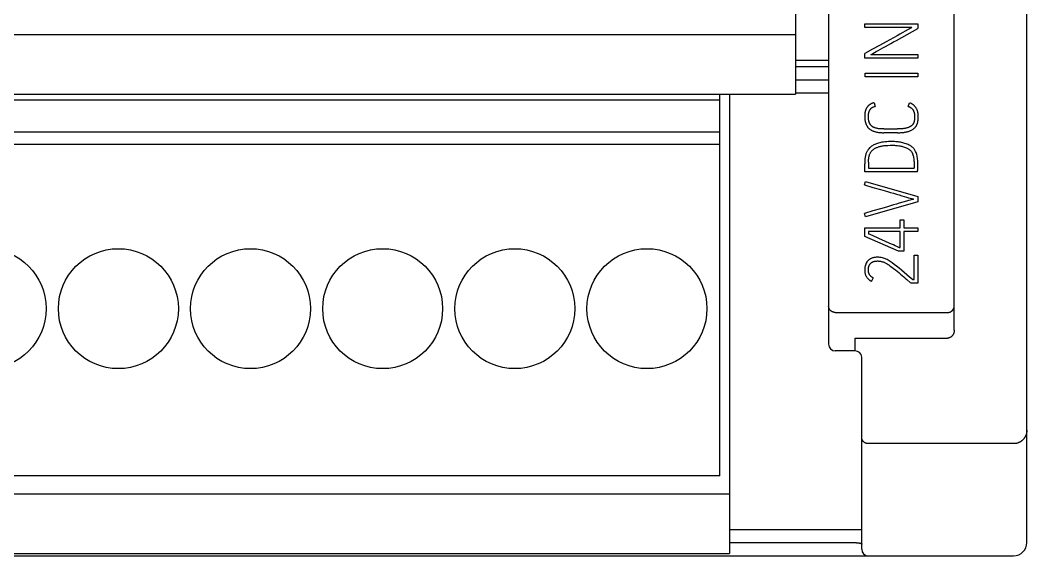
# Model space of a CAD drawing. Extents: x 867151 to 1787449, y -2071112 to -1028603.
# Drawn here: x 871227.97 to 871258.45, y -1032707.43 to -1032691.22 of the extents above; entities that cross this region are included whole.
import ezdxf

# ---------------------------------------------------------------- set-up
doc = ezdxf.new("R2010")
doc.units = 0
doc.header["$LTSCALE"] = 4
doc.header["$MEASUREMENT"] = 0
doc.layers.get('0').update_dxf_attribs({"linetype": 'CONTINUOUS'})
doc.layers.add('20000_FRONT_O', color=7, linetype='CONTINUOUS')

# ---------------------------------------------------------------- blocks, each defined once
blk = doc.blocks.new('A$C36C17930')
at = {"layer": '20000_FRONT_O', "color": 7, "linetype": 'Continuous'}
for p, q in [((45.001, 0.4), (45.001, 99.6)), ((42.801, 6.828), (42.801, 40.186)), ((38.001, 26.619), (38.001, 13.97)), ((39.001, 24.9), (39.001, 6.403)), ((40.101, 15.986), (40.101, 16.099)), ((40.101, 16.099), (41.701, 16.099)), ((41.517, 15.986), (40.101, 15.986)), ((41.051, 15.598), (41.701, 15.96)), ((41.406, 15.925), (41.151, 15.783)), ((41.453, 15.951), (41.406, 15.925)), ((41.49, 15.972), (41.453, 15.951)), ((41.517, 15.986), (41.49, 15.972)), ((41.701, 16.099), (41.701, 15.96)), ((9.001, 15.78), (38.001, 15.78)), ((40.745, 15.558), (40.543, 15.447)), ((41.074, 15.74), (40.745, 15.558)), ((40.883, 15.504), (40.967, 15.551)), ((40.967, 15.551), (41.051, 15.598)), ((41.151, 15.783), (41.074, 15.74)), ((40.328, 15.328), (40.101, 15.203)), ((40.543, 15.447), (40.328, 15.328)), ((40.389, 15.228), (40.443, 15.259)), ((40.443, 15.259), (40.503, 15.293)), ((40.503, 15.293), (40.57, 15.331)), ((40.57, 15.331), (40.643, 15.371)), ((40.643, 15.371), (40.719, 15.413)), ((40.719, 15.413), (40.883, 15.504)), ((38.001, 15), (39.001, 15)), ((40.101, 15.059), (40.101, 15.203)), ((41.701, 15.059), (40.101, 15.059)), ((40.281, 15.17), (40.307, 15.183)), ((40.281, 15.17), (41.701, 15.17)), ((40.307, 15.183), (40.343, 15.203)), ((40.343, 15.203), (40.389, 15.228)), ((41.701, 15.17), (41.701, 15.059)), ((39.001, 14.8), (38.001, 14.8)), ((38.001, 14.4), (39.001, 14.4)), ((40.106, 14.495), (40.106, 14.606)), ((40.106, 14.606), (41.701, 14.606)), ((41.701, 14.495), (40.106, 14.495)), ((41.701, 14.606), (41.701, 14.495)), ((35.711, 13.784), (7.291, 13.784)), ((9.001, 13.97), (38.001, 13.97)), ((35.711, 2.42), (35.711, 13.97)), ((36.001, 13.97), (36.001, 0.07)), ((39.001, 14), (38.001, 14)), ((40.1, 13.411), (40.098, 13.396)), ((40.103, 13.426), (40.1, 13.411)), ((40.106, 13.441), (40.103, 13.426)), ((40.11, 13.456), (40.106, 13.441)), ((40.114, 13.47), (40.11, 13.456)), ((40.119, 13.485), (40.114, 13.47)), ((40.124, 13.499), (40.119, 13.485)), ((40.129, 13.511), (40.124, 13.499)), ((40.134, 13.522), (40.129, 13.511)), ((40.14, 13.534), (40.134, 13.522)), ((40.147, 13.545), (40.14, 13.534)), ((40.153, 13.556), (40.147, 13.545)), ((40.16, 13.567), (40.153, 13.556)), ((40.168, 13.577), (40.16, 13.567)), ((40.175, 13.587), (40.168, 13.577)), ((40.183, 13.597), (40.175, 13.587)), ((40.192, 13.607), (40.183, 13.597)), ((40.201, 13.616), (40.192, 13.607)), ((40.21, 13.625), (40.201, 13.616)), ((40.219, 13.634), (40.21, 13.625)), ((40.215, 13.407), (40.217, 13.418)), ((40.217, 13.418), (40.22, 13.429)), ((40.229, 13.641), (40.219, 13.634)), ((40.22, 13.429), (40.223, 13.44)), ((40.223, 13.44), (40.227, 13.451)), ((40.227, 13.451), (40.23, 13.46)), ((40.238, 13.649), (40.229, 13.641)), ((40.23, 13.46), (40.234, 13.469)), ((40.234, 13.469), (40.238, 13.478)), ((40.247, 13.656), (40.238, 13.649)), ((40.238, 13.478), (40.243, 13.487)), ((40.243, 13.487), (40.248, 13.496)), ((40.257, 13.662), (40.247, 13.656)), ((40.248, 13.496), (40.253, 13.504)), ((40.253, 13.504), (40.258, 13.511)), ((40.267, 13.668), (40.257, 13.662)), ((40.258, 13.511), (40.263, 13.517)), ((40.263, 13.517), (40.268, 13.523)), ((40.277, 13.674), (40.267, 13.668)), ((40.268, 13.523), (40.273, 13.529)), ((40.273, 13.529), (40.279, 13.535)), ((40.288, 13.68), (40.277, 13.674)), ((40.279, 13.535), (40.285, 13.54)), ((40.285, 13.54), (40.291, 13.546)), ((40.298, 13.685), (40.288, 13.68)), ((40.291, 13.546), (40.299, 13.552)), ((40.309, 13.689), (40.298, 13.685)), ((40.299, 13.552), (40.307, 13.558)), ((40.307, 13.558), (40.316, 13.563)), ((40.32, 13.693), (40.309, 13.689)), ((40.316, 13.563), (40.324, 13.568)), ((40.332, 13.697), (40.32, 13.693)), ((40.324, 13.568), (40.333, 13.573)), ((40.343, 13.7), (40.332, 13.697)), ((40.333, 13.573), (40.342, 13.577)), ((40.342, 13.577), (40.352, 13.582)), ((40.355, 13.703), (40.343, 13.7)), ((40.352, 13.582), (40.363, 13.586)), ((40.367, 13.705), (40.355, 13.703)), ((40.363, 13.586), (40.373, 13.59)), ((40.379, 13.707), (40.367, 13.705)), ((40.373, 13.59), (40.384, 13.593)), ((40.379, 13.707), (40.405, 13.599)), ((40.384, 13.593), (40.394, 13.596)), ((40.394, 13.596), (40.405, 13.599)), ((41.41, 13.601), (41.448, 13.705)), ((41.41, 13.601), (41.424, 13.596)), ((41.424, 13.596), (41.437, 13.59)), ((41.437, 13.59), (41.45, 13.584)), ((41.46, 13.701), (41.448, 13.705)), ((41.45, 13.584), (41.459, 13.58)), ((41.459, 13.58), (41.468, 13.575)), ((41.472, 13.697), (41.46, 13.701)), ((41.468, 13.575), (41.476, 13.571)), ((41.483, 13.693), (41.472, 13.697)), ((41.476, 13.571), (41.484, 13.565)), ((41.495, 13.688), (41.483, 13.693)), ((41.484, 13.565), (41.492, 13.56)), ((41.492, 13.56), (41.499, 13.555)), ((41.506, 13.683), (41.495, 13.688)), ((41.499, 13.555), (41.506, 13.549)), ((41.517, 13.677), (41.506, 13.683)), ((41.506, 13.549), (41.513, 13.543)), ((41.513, 13.543), (41.521, 13.535)), ((41.527, 13.671), (41.517, 13.677)), ((41.521, 13.535), (41.528, 13.527)), ((41.538, 13.664), (41.527, 13.671)), ((41.528, 13.527), (41.536, 13.519)), ((41.536, 13.519), (41.542, 13.51)), ((41.548, 13.658), (41.538, 13.664)), ((41.542, 13.51), (41.549, 13.502)), ((41.558, 13.65), (41.548, 13.658)), ((41.549, 13.502), (41.555, 13.493)), ((41.555, 13.493), (41.56, 13.485)), ((41.567, 13.643), (41.558, 13.65)), ((41.56, 13.485), (41.565, 13.476)), ((41.565, 13.476), (41.57, 13.466)), ((41.577, 13.635), (41.567, 13.643)), ((41.57, 13.466), (41.574, 13.457)), ((41.574, 13.457), (41.578, 13.448)), ((41.586, 13.627), (41.577, 13.635)), ((41.578, 13.448), (41.582, 13.439)), ((41.582, 13.439), (41.585, 13.429)), ((41.585, 13.429), (41.588, 13.42)), ((41.595, 13.618), (41.586, 13.627)), ((41.588, 13.42), (41.59, 13.41)), ((41.59, 13.41), (41.593, 13.396)), ((41.604, 13.608), (41.595, 13.618)), ((41.614, 13.598), (41.604, 13.608)), ((41.622, 13.588), (41.614, 13.598)), ((41.631, 13.577), (41.622, 13.588)), ((41.639, 13.566), (41.631, 13.577)), ((41.646, 13.555), (41.639, 13.566)), ((41.653, 13.543), (41.646, 13.555)), ((41.66, 13.531), (41.653, 13.543)), ((41.667, 13.519), (41.66, 13.531)), ((41.672, 13.507), (41.667, 13.519)), ((41.678, 13.495), (41.672, 13.507)), ((41.683, 13.482), (41.678, 13.495)), ((41.688, 13.467), (41.683, 13.482)), ((41.693, 13.452), (41.688, 13.467)), ((41.697, 13.437), (41.693, 13.452)), ((41.7, 13.422), (41.697, 13.437)), ((41.703, 13.406), (41.7, 13.422)), ((40.093, 13.334), (40.092, 13.319)), ((40.092, 13.319), (40.092, 13.303)), ((40.092, 13.303), (40.092, 13.284)), ((40.092, 13.284), (40.093, 13.264)), ((40.094, 13.35), (40.093, 13.334)), ((40.093, 13.264), (40.094, 13.245)), ((40.095, 13.365), (40.094, 13.35)), ((40.094, 13.245), (40.096, 13.225)), ((40.096, 13.38), (40.095, 13.365)), ((40.098, 13.396), (40.096, 13.38)), ((40.096, 13.225), (40.098, 13.206)), ((40.098, 13.206), (40.1, 13.186)), ((40.1, 13.186), (40.104, 13.167)), ((40.104, 13.167), (40.107, 13.148)), ((40.107, 13.148), (40.111, 13.134)), ((40.111, 13.134), (40.114, 13.119)), ((40.114, 13.119), (40.118, 13.105)), ((40.118, 13.105), (40.123, 13.091)), ((40.205, 13.303), (40.206, 13.32)), ((40.206, 13.285), (40.205, 13.303)), ((40.206, 13.336), (40.207, 13.352)), ((40.206, 13.32), (40.206, 13.336)), ((40.206, 13.266), (40.206, 13.285)), ((40.207, 13.247), (40.206, 13.266)), ((40.207, 13.352), (40.209, 13.368)), ((40.209, 13.23), (40.207, 13.247)), ((40.209, 13.368), (40.211, 13.384)), ((40.21, 13.212), (40.209, 13.23)), ((40.212, 13.195), (40.21, 13.212)), ((40.211, 13.384), (40.213, 13.395)), ((40.215, 13.178), (40.212, 13.195)), ((40.213, 13.395), (40.215, 13.407)), ((40.218, 13.162), (40.215, 13.178)), ((40.221, 13.146), (40.218, 13.162)), ((40.224, 13.134), (40.221, 13.146)), ((40.227, 13.123), (40.224, 13.134)), ((40.231, 13.112), (40.227, 13.123)), ((40.235, 13.101), (40.231, 13.112)), ((41.577, 13.104), (41.573, 13.096)), ((41.581, 13.112), (41.577, 13.104)), ((41.584, 13.121), (41.581, 13.112)), ((41.587, 13.132), (41.584, 13.121)), ((41.59, 13.143), (41.587, 13.132)), ((41.592, 13.154), (41.59, 13.143)), ((41.594, 13.165), (41.592, 13.154)), ((41.593, 13.396), (41.596, 13.381)), ((41.596, 13.187), (41.594, 13.165)), ((41.596, 13.381), (41.597, 13.367)), ((41.598, 13.209), (41.596, 13.187)), ((41.597, 13.367), (41.599, 13.352)), ((41.6, 13.253), (41.598, 13.209)), ((41.599, 13.352), (41.601, 13.324)), ((41.601, 13.275), (41.6, 13.253)), ((41.601, 13.324), (41.601, 13.297)), ((41.601, 13.297), (41.601, 13.275)), ((41.688, 13.087), (41.693, 13.105)), ((41.693, 13.105), (41.698, 13.123)), ((41.698, 13.123), (41.702, 13.141)), ((41.702, 13.141), (41.705, 13.159)), ((41.706, 13.391), (41.703, 13.406)), ((41.705, 13.159), (41.707, 13.178)), ((41.708, 13.375), (41.706, 13.391)), ((41.707, 13.178), (41.709, 13.196)), ((41.709, 13.36), (41.708, 13.375)), ((41.711, 13.344), (41.709, 13.36)), ((41.709, 13.196), (41.711, 13.231)), ((41.712, 13.328), (41.711, 13.344)), ((41.711, 13.231), (41.712, 13.265)), ((41.712, 13.312), (41.712, 13.328)), ((41.712, 13.297), (41.712, 13.312)), ((41.712, 13.265), (41.712, 13.297)), ((35.711, 12.819), (7.291, 12.819)), ((40.123, 13.091), (40.128, 13.077)), ((40.128, 13.077), (40.133, 13.063)), ((40.133, 13.063), (40.139, 13.049)), ((40.139, 13.049), (40.146, 13.036)), ((40.146, 13.036), (40.152, 13.022)), ((40.152, 13.022), (40.159, 13.01)), ((40.159, 13.01), (40.166, 12.999)), ((40.166, 12.999), (40.174, 12.987)), ((40.174, 12.987), (40.182, 12.976)), ((40.182, 12.976), (40.19, 12.966)), ((40.19, 12.966), (40.199, 12.955)), ((40.199, 12.955), (40.208, 12.945)), ((40.208, 12.945), (40.218, 12.935)), ((40.218, 12.935), (40.228, 12.926)), ((40.228, 12.926), (40.238, 12.917)), ((40.239, 13.092), (40.235, 13.101)), ((40.238, 12.917), (40.25, 12.908)), ((40.243, 13.084), (40.239, 13.092)), ((40.247, 13.076), (40.243, 13.084)), ((40.252, 13.068), (40.247, 13.076)), ((40.25, 12.908), (40.261, 12.9)), ((40.256, 13.06), (40.252, 13.068)), ((40.262, 13.052), (40.256, 13.06)), ((40.261, 12.9), (40.273, 12.892)), ((40.267, 13.045), (40.262, 13.052)), ((40.273, 13.038), (40.267, 13.045)), ((40.279, 13.031), (40.273, 13.038)), ((40.273, 12.892), (40.285, 12.884)), ((40.285, 13.024), (40.279, 13.031)), ((40.292, 13.017), (40.285, 13.024)), ((40.285, 12.884), (40.298, 12.877)), ((40.299, 13.01), (40.292, 13.017)), ((40.298, 12.877), (40.311, 12.87)), ((40.307, 13.004), (40.299, 13.01)), ((40.315, 12.998), (40.307, 13.004)), ((40.311, 12.87), (40.324, 12.864)), ((40.323, 12.992), (40.315, 12.998)), ((40.331, 12.986), (40.323, 12.992)), ((40.324, 12.864), (40.337, 12.858)), ((40.341, 12.981), (40.331, 12.986)), ((40.337, 12.858), (40.352, 12.852)), ((40.35, 12.976), (40.341, 12.981)), ((40.36, 12.971), (40.35, 12.976)), ((40.352, 12.852), (40.368, 12.846)), ((40.369, 12.966), (40.36, 12.971)), ((40.368, 12.846), (40.384, 12.841)), ((40.38, 12.961), (40.369, 12.966)), ((40.391, 12.957), (40.38, 12.961)), ((40.384, 12.841), (40.4, 12.836)), ((40.402, 12.952), (40.391, 12.957)), ((40.4, 12.836), (40.417, 12.831)), ((40.414, 12.949), (40.402, 12.952)), ((40.425, 12.945), (40.414, 12.949)), ((40.417, 12.831), (40.433, 12.827)), ((40.438, 12.941), (40.425, 12.945)), ((40.433, 12.827), (40.45, 12.824)), ((40.452, 12.938), (40.438, 12.941)), ((40.45, 12.824), (40.466, 12.821)), ((40.465, 12.935), (40.452, 12.938)), ((40.479, 12.932), (40.465, 12.935)), ((40.466, 12.821), (40.483, 12.818)), ((40.492, 12.93), (40.479, 12.932)), ((40.483, 12.818), (40.506, 12.814)), ((40.513, 12.926), (40.492, 12.93)), ((40.506, 12.814), (40.529, 12.811)), ((40.533, 12.924), (40.513, 12.926)), ((40.529, 12.811), (40.552, 12.809)), ((40.553, 12.922), (40.533, 12.924)), ((40.552, 12.809), (40.575, 12.807)), ((40.573, 12.92), (40.553, 12.922)), ((40.597, 12.919), (40.573, 12.92)), ((40.575, 12.807), (40.598, 12.806)), ((40.62, 12.918), (40.597, 12.919)), ((40.598, 12.806), (40.621, 12.805)), ((40.644, 12.917), (40.62, 12.918)), ((40.621, 12.805), (40.644, 12.804)), ((40.667, 12.917), (40.644, 12.917)), ((40.644, 12.804), (40.667, 12.804)), ((40.667, 12.917), (41.089, 12.917)), ((41.089, 12.804), (40.667, 12.804)), ((41.118, 12.917), (41.089, 12.917)), ((41.089, 12.804), (41.121, 12.804)), ((41.147, 12.918), (41.118, 12.917)), ((41.121, 12.804), (41.154, 12.805)), ((41.177, 12.919), (41.147, 12.918)), ((41.154, 12.805), (41.187, 12.807)), ((41.206, 12.921), (41.177, 12.919)), ((41.187, 12.807), (41.216, 12.809)), ((41.226, 12.923), (41.206, 12.921)), ((41.216, 12.809), (41.245, 12.811)), ((41.246, 12.924), (41.226, 12.923)), ((41.245, 12.811), (41.274, 12.814)), ((41.265, 12.927), (41.246, 12.924)), ((41.285, 12.929), (41.265, 12.927)), ((41.274, 12.814), (41.3, 12.818)), ((41.305, 12.933), (41.285, 12.929)), ((41.3, 12.818), (41.325, 12.822)), ((41.321, 12.936), (41.305, 12.933)), ((41.337, 12.939), (41.321, 12.936)), ((41.325, 12.822), (41.351, 12.827)), ((41.352, 12.943), (41.337, 12.939)), ((41.351, 12.827), (41.373, 12.833)), ((41.368, 12.947), (41.352, 12.943)), ((41.384, 12.952), (41.368, 12.947)), ((41.373, 12.833), (41.395, 12.838)), ((41.397, 12.956), (41.384, 12.952)), ((41.395, 12.838), (41.417, 12.845)), ((41.41, 12.961), (41.397, 12.956)), ((41.422, 12.966), (41.41, 12.961)), ((41.417, 12.845), (41.437, 12.851)), ((41.435, 12.971), (41.422, 12.966)), ((41.447, 12.977), (41.435, 12.971)), ((41.437, 12.851), (41.457, 12.858)), ((41.458, 12.982), (41.447, 12.977)), ((41.457, 12.858), (41.476, 12.866)), ((41.468, 12.988), (41.458, 12.982)), ((41.478, 12.994), (41.468, 12.988)), ((41.476, 12.866), (41.493, 12.873)), ((41.488, 13), (41.478, 12.994)), ((41.498, 13.007), (41.488, 13)), ((41.493, 12.873), (41.51, 12.882)), ((41.507, 13.013), (41.498, 13.007)), ((41.515, 13.02), (41.507, 13.013)), ((41.51, 12.882), (41.527, 12.891)), ((41.522, 13.027), (41.515, 13.02)), ((41.53, 13.034), (41.522, 13.027)), ((41.527, 12.891), (41.542, 12.899)), ((41.537, 13.042), (41.53, 13.034)), ((41.543, 13.049), (41.537, 13.042)), ((41.542, 12.899), (41.556, 12.909)), ((41.549, 13.056), (41.543, 13.049)), ((41.555, 13.064), (41.549, 13.056)), ((41.56, 13.072), (41.555, 13.064)), ((41.556, 12.909), (41.57, 12.918)), ((41.565, 13.08), (41.56, 13.072)), ((41.569, 13.088), (41.565, 13.08)), ((41.573, 13.096), (41.569, 13.088)), ((41.57, 12.918), (41.582, 12.928)), ((41.582, 12.928), (41.594, 12.938)), ((41.594, 12.938), (41.605, 12.949)), ((41.605, 12.949), (41.615, 12.959)), ((41.615, 12.959), (41.625, 12.97)), ((41.625, 12.97), (41.633, 12.982)), ((41.633, 12.982), (41.641, 12.993)), ((41.641, 12.993), (41.649, 13.004)), ((41.649, 13.004), (41.656, 13.016)), ((41.656, 13.016), (41.662, 13.028)), ((41.662, 13.028), (41.668, 13.039)), ((41.668, 13.039), (41.674, 13.051)), ((41.674, 13.051), (41.679, 13.063)), ((41.679, 13.063), (41.684, 13.075)), ((41.684, 13.075), (41.688, 13.087)), ((40.555, 12.502), (40.502, 12.489)), ((40.608, 12.513), (40.555, 12.502)), ((40.66, 12.521), (40.608, 12.513)), ((40.711, 12.527), (40.66, 12.521)), ((40.76, 12.531), (40.711, 12.527)), ((40.808, 12.533), (40.76, 12.531)), ((40.852, 12.535), (40.808, 12.533)), ((40.893, 12.535), (40.852, 12.535)), ((40.929, 12.536), (40.893, 12.535)), ((40.963, 12.535), (40.929, 12.536)), ((40.998, 12.534), (40.963, 12.535)), ((41.033, 12.532), (40.998, 12.534)), ((41.067, 12.529), (41.033, 12.532)), ((41.103, 12.525), (41.067, 12.529)), ((41.139, 12.52), (41.103, 12.525)), ((41.174, 12.514), (41.139, 12.52)), ((41.209, 12.508), (41.174, 12.514)), ((41.244, 12.5), (41.209, 12.508)), ((41.278, 12.491), (41.244, 12.5)), ((35.711, 12.452), (7.291, 12.452)), ((40.145, 12.204), (40.137, 12.185)), ((40.154, 12.224), (40.145, 12.204)), ((40.163, 12.242), (40.154, 12.224)), ((40.173, 12.259), (40.163, 12.242)), ((40.183, 12.276), (40.173, 12.259)), ((40.194, 12.292), (40.183, 12.276)), ((40.206, 12.307), (40.194, 12.292)), ((40.219, 12.321), (40.206, 12.307)), ((40.238, 12.342), (40.219, 12.321)), ((40.259, 12.361), (40.238, 12.342)), ((40.255, 12.176), (40.263, 12.191)), ((40.28, 12.379), (40.259, 12.361)), ((40.263, 12.191), (40.271, 12.205)), ((40.271, 12.205), (40.28, 12.219)), ((40.302, 12.396), (40.28, 12.379)), ((40.28, 12.219), (40.289, 12.231)), ((40.289, 12.231), (40.299, 12.244)), ((40.299, 12.244), (40.309, 12.255)), ((40.325, 12.411), (40.302, 12.396)), ((40.309, 12.255), (40.32, 12.266)), ((40.32, 12.266), (40.331, 12.277)), ((40.349, 12.426), (40.325, 12.411)), ((40.331, 12.277), (40.343, 12.287)), ((40.343, 12.287), (40.36, 12.3)), ((40.373, 12.439), (40.349, 12.426)), ((40.36, 12.3), (40.377, 12.311)), ((40.398, 12.451), (40.373, 12.439)), ((40.377, 12.311), (40.394, 12.323)), ((40.394, 12.323), (40.413, 12.333)), ((40.423, 12.462), (40.398, 12.451)), ((40.413, 12.333), (40.432, 12.343)), ((40.449, 12.472), (40.423, 12.462)), ((40.432, 12.343), (40.451, 12.352)), ((40.475, 12.481), (40.449, 12.472)), ((40.451, 12.352), (40.471, 12.361)), ((40.471, 12.361), (40.492, 12.369)), ((40.502, 12.489), (40.475, 12.481)), ((40.492, 12.369), (40.513, 12.376)), ((40.513, 12.376), (40.535, 12.382)), ((40.535, 12.382), (40.557, 12.389)), ((40.557, 12.389), (40.579, 12.394)), ((40.579, 12.394), (40.601, 12.399)), ((40.601, 12.399), (40.624, 12.403)), ((40.624, 12.403), (40.647, 12.407)), ((40.647, 12.407), (40.683, 12.412)), ((40.683, 12.412), (40.719, 12.416)), ((40.719, 12.416), (40.755, 12.418)), ((40.755, 12.418), (40.792, 12.421)), ((40.792, 12.421), (40.863, 12.424)), ((40.863, 12.424), (40.933, 12.425)), ((40.933, 12.425), (40.964, 12.424)), ((40.964, 12.424), (40.996, 12.423)), ((40.996, 12.423), (41.027, 12.421)), ((41.027, 12.421), (41.058, 12.419)), ((41.058, 12.419), (41.09, 12.415)), ((41.09, 12.415), (41.121, 12.411)), ((41.121, 12.411), (41.152, 12.406)), ((41.152, 12.406), (41.182, 12.401)), ((41.182, 12.401), (41.212, 12.394)), ((41.212, 12.394), (41.241, 12.387)), ((41.241, 12.387), (41.269, 12.379)), ((41.269, 12.379), (41.297, 12.37)), ((41.311, 12.481), (41.278, 12.491)), ((41.297, 12.37), (41.324, 12.361)), ((41.344, 12.47), (41.311, 12.481)), ((41.324, 12.361), (41.35, 12.35)), ((41.376, 12.458), (41.344, 12.47)), ((41.35, 12.35), (41.374, 12.338)), ((41.374, 12.338), (41.397, 12.326)), ((41.407, 12.445), (41.376, 12.458)), ((41.397, 12.326), (41.412, 12.317)), ((41.436, 12.43), (41.407, 12.445)), ((41.412, 12.317), (41.426, 12.308)), ((41.426, 12.308), (41.44, 12.298)), ((41.465, 12.414), (41.436, 12.43)), ((41.44, 12.298), (41.453, 12.288)), ((41.453, 12.288), (41.466, 12.278)), ((41.483, 12.403), (41.465, 12.414)), ((41.466, 12.278), (41.478, 12.267)), ((41.478, 12.267), (41.488, 12.256)), ((41.501, 12.392), (41.483, 12.403)), ((41.488, 12.256), (41.498, 12.244)), ((41.498, 12.244), (41.507, 12.232)), ((41.518, 12.379), (41.501, 12.392)), ((41.507, 12.232), (41.516, 12.22)), ((41.516, 12.22), (41.523, 12.207)), ((41.534, 12.366), (41.518, 12.379)), ((41.523, 12.207), (41.53, 12.194)), ((41.53, 12.194), (41.536, 12.18)), ((41.55, 12.353), (41.534, 12.366)), ((41.565, 12.339), (41.55, 12.353)), ((41.578, 12.324), (41.565, 12.339)), ((41.591, 12.308), (41.578, 12.324)), ((41.603, 12.292), (41.591, 12.308)), ((41.614, 12.276), (41.603, 12.292)), ((41.623, 12.258), (41.614, 12.276)), ((41.632, 12.24), (41.623, 12.258)), ((41.646, 12.209), (41.632, 12.24)), ((41.658, 12.175), (41.646, 12.209)), ((40.095, 11.886), (40.094, 11.876)), ((40.096, 11.93), (40.095, 11.917)), ((40.095, 11.917), (40.095, 11.907)), ((40.095, 11.907), (40.095, 11.897)), ((40.095, 11.897), (40.095, 11.886)), ((40.097, 11.956), (40.096, 11.943)), ((40.096, 11.943), (40.096, 11.93)), ((40.098, 11.98), (40.097, 11.969)), ((40.097, 11.969), (40.097, 11.956)), ((40.099, 11.99), (40.098, 11.98)), ((40.1, 12.011), (40.099, 12.001)), ((40.099, 12.001), (40.099, 11.99)), ((40.101, 12.022), (40.1, 12.011)), ((40.104, 12.047), (40.101, 12.022)), ((40.107, 12.073), (40.104, 12.047)), ((40.112, 12.097), (40.107, 12.073)), ((40.117, 12.12), (40.112, 12.097)), ((40.123, 12.143), (40.117, 12.12)), ((40.13, 12.165), (40.123, 12.143)), ((40.137, 12.185), (40.13, 12.165)), ((40.21, 11.949), (40.212, 11.989)), ((40.21, 11.91), (40.21, 11.949)), ((40.21, 11.91), (40.21, 11.734)), ((40.212, 11.989), (40.215, 12.027)), ((40.215, 12.027), (40.22, 12.064)), ((40.22, 12.064), (40.223, 12.081)), ((40.223, 12.081), (40.227, 12.098)), ((40.227, 12.098), (40.232, 12.114)), ((40.232, 12.114), (40.237, 12.129)), ((40.237, 12.129), (40.242, 12.145)), ((40.242, 12.145), (40.249, 12.161)), ((40.249, 12.161), (40.255, 12.176)), ((41.536, 12.18), (41.541, 12.167)), ((41.541, 12.167), (41.551, 12.139)), ((41.551, 12.139), (41.559, 12.109)), ((41.559, 12.109), (41.566, 12.08)), ((41.566, 12.08), (41.572, 12.049)), ((41.572, 12.049), (41.577, 12.018)), ((41.577, 12.018), (41.581, 11.988)), ((41.581, 11.988), (41.584, 11.957)), ((41.584, 11.957), (41.586, 11.926)), ((41.586, 11.926), (41.587, 11.897)), ((41.587, 11.897), (41.588, 11.868)), ((41.668, 12.141), (41.658, 12.175)), ((41.676, 12.105), (41.668, 12.141)), ((41.683, 12.07), (41.676, 12.105)), ((41.689, 12.034), (41.683, 12.07)), ((41.694, 11.999), (41.689, 12.034)), ((41.697, 11.964), (41.694, 11.999)), ((41.7, 11.929), (41.697, 11.964)), ((41.702, 11.895), (41.7, 11.929)), ((41.703, 11.863), (41.702, 11.895)), ((40.094, 11.876), (40.094, 11.865)), ((40.097, 11.621), (40.094, 11.865)), ((41.69, 11.621), (40.097, 11.621)), ((40.21, 11.734), (41.586, 11.734)), ((41.587, 11.743), (41.586, 11.74)), ((41.586, 11.74), (41.586, 11.737)), ((41.586, 11.737), (41.586, 11.734)), ((41.588, 11.761), (41.587, 11.758)), ((41.587, 11.758), (41.587, 11.755)), ((41.587, 11.755), (41.587, 11.752)), ((41.587, 11.752), (41.587, 11.749)), ((41.587, 11.749), (41.587, 11.746)), ((41.587, 11.746), (41.587, 11.743)), ((41.588, 11.868), (41.588, 11.841)), ((41.588, 11.841), (41.588, 11.782)), ((41.588, 11.782), (41.588, 11.778)), ((41.588, 11.778), (41.588, 11.773)), ((41.588, 11.773), (41.588, 11.769)), ((41.588, 11.769), (41.588, 11.765)), ((41.588, 11.765), (41.588, 11.761)), ((41.69, 11.621), (41.693, 11.651)), ((41.693, 11.651), (41.696, 11.683)), ((41.696, 11.683), (41.699, 11.716)), ((41.699, 11.716), (41.701, 11.751)), ((41.701, 11.751), (41.703, 11.79)), ((41.703, 11.832), (41.703, 11.863)), ((41.703, 11.79), (41.703, 11.832)), ((40.09, 11.222), (40.121, 11.331)), ((40.121, 11.331), (41.701, 10.871)), ((40.09, 11.222), (40.338, 11.149)), ((40.338, 11.149), (40.57, 11.082)), ((40.57, 11.082), (40.787, 11.02)), ((40.787, 11.02), (40.875, 10.995)), ((40.875, 10.995), (40.963, 10.97)), ((41.701, 10.716), (40.121, 10.254)), ((40.963, 10.97), (41.051, 10.944)), ((41.051, 10.944), (41.136, 10.92)), ((41.136, 10.667), (41.051, 10.643)), ((41.136, 10.92), (41.215, 10.897)), ((41.358, 10.731), (41.136, 10.667)), ((41.215, 10.897), (41.358, 10.854)), ((41.358, 10.854), (41.419, 10.837)), ((41.419, 10.749), (41.358, 10.731)), ((41.419, 10.837), (41.473, 10.821)), ((41.473, 10.765), (41.419, 10.749)), ((41.473, 10.821), (41.517, 10.809)), ((41.517, 10.778), (41.473, 10.765)), ((41.517, 10.809), (41.549, 10.8)), ((41.549, 10.787), (41.517, 10.778)), ((41.549, 10.8), (41.568, 10.794)), ((41.568, 10.794), (41.549, 10.787)), ((41.701, 10.871), (41.701, 10.716)), ((40.338, 10.435), (40.09, 10.363)), ((40.121, 10.254), (40.09, 10.363)), ((40.57, 10.502), (40.338, 10.435)), ((40.679, 10.533), (40.57, 10.502)), ((40.787, 10.565), (40.679, 10.533)), ((40.875, 10.591), (40.787, 10.565)), ((40.963, 10.617), (40.875, 10.591)), ((41.051, 10.643), (40.963, 10.617)), ((41.166, 9.93), (41.166, 10.166)), ((41.166, 10.166), (41.277, 10.166)), ((41.277, 10.166), (41.277, 9.93)), ((40.101, 9.666), (40.101, 9.93)), ((40.101, 9.93), (41.166, 9.93)), ((40.212, 9.817), (40.212, 9.739)), ((41.166, 9.817), (40.212, 9.817)), ((41.166, 9.329), (41.166, 9.817)), ((41.277, 9.93), (41.701, 9.93)), ((41.277, 9.817), (41.277, 9.218)), ((41.701, 9.817), (41.277, 9.817)), ((41.701, 9.93), (41.701, 9.817)), ((41.113, 9.218), (40.101, 9.666)), ((40.258, 9.719), (40.212, 9.739)), ((40.475, 9.624), (40.258, 9.719)), ((40.544, 9.594), (40.475, 9.624)), ((40.616, 9.562), (40.544, 9.594)), ((40.835, 9.464), (40.616, 9.562)), ((40.902, 9.434), (40.835, 9.464)), ((40.964, 9.407), (40.902, 9.434)), ((41.019, 9.383), (40.964, 9.407)), ((41.066, 9.361), (41.019, 9.383)), ((41.128, 9.333), (41.066, 9.361)), ((41.277, 9.218), (41.113, 9.218)), ((41.137, 9.329), (41.128, 9.333)), ((41.137, 9.329), (41.166, 9.329)), ((40.139, 8.857), (40.126, 8.83)), ((40.153, 8.882), (40.139, 8.857)), ((40.16, 8.893), (40.153, 8.882)), ((40.168, 8.904), (40.16, 8.893)), ((40.184, 8.923), (40.168, 8.904)), ((40.201, 8.94), (40.184, 8.923)), ((40.218, 8.954), (40.201, 8.94)), ((40.234, 8.967), (40.218, 8.954)), ((40.246, 8.975), (40.234, 8.967)), ((40.258, 8.983), (40.246, 8.975)), ((40.271, 8.99), (40.258, 8.983)), ((40.259, 8.837), (40.264, 8.843)), ((40.264, 8.843), (40.27, 8.849)), ((40.27, 8.849), (40.275, 8.854)), ((40.29, 8.999), (40.271, 8.99)), ((40.275, 8.854), (40.281, 8.859)), ((40.281, 8.859), (40.286, 8.865)), ((40.286, 8.865), (40.292, 8.869)), ((40.31, 9.008), (40.29, 8.999)), ((40.292, 8.869), (40.299, 8.874)), ((40.299, 8.874), (40.307, 8.88)), ((40.307, 8.88), (40.316, 8.885)), ((40.33, 9.015), (40.31, 9.008)), ((40.316, 8.885), (40.325, 8.89)), ((40.325, 8.89), (40.334, 8.895)), ((40.351, 9.02), (40.33, 9.015)), ((40.334, 8.895), (40.343, 8.899)), ((40.343, 8.899), (40.352, 8.903)), ((40.372, 9.025), (40.351, 9.02)), ((40.352, 8.903), (40.362, 8.906)), ((40.362, 8.906), (40.372, 8.909)), ((40.393, 9.029), (40.372, 9.025)), ((40.372, 8.909), (40.382, 8.912)), ((40.382, 8.912), (40.392, 8.914)), ((40.392, 8.914), (40.402, 8.916)), ((40.414, 9.032), (40.393, 9.029)), ((40.402, 8.916), (40.413, 8.918)), ((40.413, 8.918), (40.428, 8.92)), ((40.436, 9.034), (40.414, 9.032)), ((40.428, 8.92), (40.444, 8.922)), ((40.457, 9.036), (40.436, 9.034)), ((40.444, 8.922), (40.46, 8.922)), ((40.478, 9.036), (40.457, 9.036)), ((40.46, 8.922), (40.476, 8.923)), ((40.476, 8.923), (40.492, 8.923)), ((40.517, 9.035), (40.478, 9.036)), ((40.492, 8.923), (40.508, 8.922)), ((40.508, 8.922), (40.524, 8.921)), ((40.554, 9.032), (40.517, 9.035)), ((40.524, 8.921), (40.54, 8.919)), ((40.54, 8.919), (40.556, 8.917)), ((40.592, 9.026), (40.554, 9.032)), ((40.556, 8.917), (40.572, 8.914)), ((40.572, 8.914), (40.587, 8.911)), ((40.587, 8.911), (40.602, 8.907)), ((40.628, 9.018), (40.592, 9.026)), ((40.602, 8.907), (40.616, 8.904)), ((40.616, 8.904), (40.63, 8.9)), ((40.662, 9.009), (40.628, 9.018)), ((40.63, 8.9), (40.643, 8.896)), ((40.643, 8.896), (40.656, 8.892)), ((40.656, 8.892), (40.668, 8.887)), ((40.694, 8.998), (40.662, 9.009)), ((40.668, 8.887), (40.68, 8.882)), ((40.68, 8.882), (40.692, 8.877)), ((40.692, 8.877), (40.712, 8.868)), ((40.719, 8.988), (40.694, 8.998)), ((40.712, 8.868), (40.731, 8.857)), ((40.745, 8.977), (40.719, 8.988)), ((40.731, 8.857), (40.753, 8.845)), ((40.772, 8.963), (40.745, 8.977)), ((40.753, 8.845), (40.775, 8.832)), ((40.8, 8.947), (40.772, 8.963)), ((40.83, 8.929), (40.8, 8.947)), ((40.859, 8.911), (40.83, 8.929)), ((40.891, 8.889), (40.859, 8.911)), ((40.922, 8.867), (40.891, 8.889)), ((40.989, 8.818), (40.922, 8.867)), ((41.59, 8.361), (41.59, 9.103)), ((41.59, 9.103), (41.701, 9.103)), ((41.701, 9.103), (41.701, 8.25)), ((40.093, 8.671), (40.092, 8.65)), ((40.092, 8.65), (40.093, 8.632)), ((40.094, 8.692), (40.093, 8.671)), ((40.093, 8.632), (40.094, 8.614)), ((40.096, 8.712), (40.094, 8.692)), ((40.094, 8.614), (40.095, 8.596)), ((40.095, 8.596), (40.098, 8.578)), ((40.098, 8.732), (40.096, 8.712)), ((40.101, 8.75), (40.098, 8.732)), ((40.098, 8.578), (40.101, 8.56)), ((40.106, 8.767), (40.101, 8.75)), ((40.101, 8.56), (40.105, 8.542)), ((40.105, 8.542), (40.109, 8.525)), ((40.115, 8.8), (40.106, 8.767)), ((40.126, 8.83), (40.115, 8.8)), ((40.203, 8.66), (40.204, 8.671)), ((40.203, 8.65), (40.203, 8.66)), ((40.203, 8.64), (40.203, 8.65)), ((40.204, 8.629), (40.203, 8.64)), ((40.204, 8.681), (40.205, 8.692)), ((40.204, 8.671), (40.204, 8.681)), ((40.205, 8.619), (40.204, 8.629)), ((40.205, 8.692), (40.206, 8.702)), ((40.206, 8.609), (40.205, 8.619)), ((40.206, 8.702), (40.208, 8.713)), ((40.207, 8.599), (40.206, 8.609)), ((40.209, 8.589), (40.207, 8.599)), ((40.208, 8.713), (40.209, 8.723)), ((40.209, 8.723), (40.211, 8.734)), ((40.211, 8.579), (40.209, 8.589)), ((40.211, 8.734), (40.214, 8.744)), ((40.213, 8.569), (40.211, 8.579)), ((40.216, 8.56), (40.213, 8.569)), ((40.214, 8.744), (40.216, 8.753)), ((40.216, 8.753), (40.219, 8.761)), ((40.219, 8.55), (40.216, 8.56)), ((40.219, 8.761), (40.222, 8.77)), ((40.223, 8.542), (40.219, 8.55)), ((40.222, 8.77), (40.225, 8.778)), ((40.226, 8.534), (40.223, 8.542)), ((40.225, 8.778), (40.228, 8.787)), ((40.23, 8.527), (40.226, 8.534)), ((40.228, 8.787), (40.232, 8.795)), ((40.232, 8.795), (40.236, 8.803)), ((40.236, 8.803), (40.241, 8.811)), ((40.241, 8.811), (40.246, 8.818)), ((40.246, 8.818), (40.25, 8.825)), ((40.25, 8.825), (40.255, 8.831)), ((40.255, 8.831), (40.259, 8.837)), ((40.775, 8.832), (40.798, 8.817)), ((40.798, 8.817), (40.821, 8.802)), ((40.821, 8.802), (40.868, 8.77)), ((40.868, 8.77), (40.918, 8.734)), ((40.918, 8.734), (40.968, 8.696)), ((40.968, 8.696), (41.02, 8.656)), ((41.059, 8.763), (40.989, 8.818)), ((41.02, 8.656), (41.072, 8.613)), ((41.132, 8.703), (41.059, 8.763)), ((41.072, 8.613), (41.124, 8.57)), ((41.124, 8.57), (41.175, 8.527)), ((41.208, 8.64), (41.132, 8.703)), ((41.287, 8.573), (41.208, 8.64)), ((41.369, 8.504), (41.287, 8.573)), ((40.109, 8.525), (40.115, 8.508)), ((40.115, 8.508), (40.121, 8.494)), ((40.121, 8.494), (40.127, 8.48)), ((40.127, 8.48), (40.133, 8.467)), ((40.133, 8.467), (40.14, 8.454)), ((40.14, 8.454), (40.148, 8.441)), ((40.148, 8.441), (40.156, 8.429)), ((40.156, 8.429), (40.165, 8.417)), ((40.165, 8.417), (40.174, 8.406)), ((40.174, 8.406), (40.184, 8.394)), ((40.184, 8.394), (40.198, 8.38)), ((40.198, 8.38), (40.213, 8.366)), ((40.213, 8.366), (40.216, 8.363)), ((40.216, 8.363), (40.219, 8.361)), ((40.219, 8.361), (40.222, 8.358)), ((40.222, 8.358), (40.225, 8.356)), ((40.225, 8.356), (40.228, 8.354)), ((40.228, 8.354), (40.231, 8.351)), ((40.234, 8.519), (40.23, 8.527)), ((40.231, 8.351), (40.234, 8.349)), ((40.238, 8.512), (40.234, 8.519)), ((40.234, 8.349), (40.237, 8.347)), ((40.237, 8.347), (40.24, 8.344)), ((40.242, 8.504), (40.238, 8.512)), ((40.24, 8.344), (40.243, 8.342)), ((40.247, 8.497), (40.242, 8.504)), ((40.243, 8.342), (40.246, 8.34)), ((40.246, 8.34), (40.249, 8.338)), ((40.252, 8.49), (40.247, 8.497)), ((40.249, 8.338), (40.252, 8.336)), ((40.257, 8.483), (40.252, 8.49)), ((40.252, 8.336), (40.256, 8.334)), ((40.256, 8.334), (40.259, 8.332)), ((40.263, 8.477), (40.257, 8.483)), ((40.259, 8.332), (40.262, 8.33)), ((40.262, 8.33), (40.265, 8.328)), ((40.268, 8.47), (40.263, 8.477)), ((40.265, 8.328), (40.268, 8.326)), ((40.275, 8.464), (40.268, 8.47)), ((40.268, 8.326), (40.272, 8.324)), ((40.272, 8.324), (40.275, 8.322)), ((40.281, 8.457), (40.275, 8.464)), ((40.275, 8.322), (40.278, 8.32)), ((40.278, 8.32), (40.282, 8.319)), ((40.288, 8.451), (40.281, 8.457)), ((40.282, 8.319), (40.285, 8.317)), ((40.285, 8.317), (40.288, 8.315)), ((40.295, 8.445), (40.288, 8.451)), ((40.288, 8.315), (40.292, 8.313)), ((40.292, 8.313), (40.295, 8.312)), ((40.302, 8.439), (40.295, 8.445)), ((40.295, 8.312), (40.299, 8.31)), ((40.35, 8.41), (40.299, 8.31)), ((40.31, 8.433), (40.302, 8.439)), ((40.318, 8.428), (40.31, 8.433)), ((40.325, 8.423), (40.318, 8.428)), ((40.333, 8.419), (40.325, 8.423)), ((40.341, 8.414), (40.333, 8.419)), ((40.35, 8.41), (40.341, 8.414)), ((41.175, 8.527), (41.225, 8.485)), ((41.225, 8.485), (41.274, 8.443)), ((41.274, 8.443), (41.321, 8.403)), ((41.321, 8.403), (41.366, 8.364)), ((41.366, 8.364), (41.481, 8.264)), ((41.452, 8.433), (41.369, 8.504)), ((41.537, 8.361), (41.452, 8.433)), ((41.497, 8.25), (41.481, 8.264)), ((41.701, 8.25), (41.497, 8.25)), ((41.537, 8.361), (41.59, 8.361)), ((39.001, 7.553), (39.001, 7.558)), ((39.001, 7.548), (39.001, 7.553)), ((39.002, 7.544), (39.001, 7.548)), ((39.002, 7.539), (39.002, 7.544)), ((39.003, 7.534), (39.002, 7.539)), ((39.003, 7.529), (39.003, 7.534)), ((39.004, 7.525), (39.003, 7.529)), ((39.005, 7.52), (39.004, 7.525)), ((39.006, 7.515), (39.005, 7.52)), ((39.007, 7.511), (39.006, 7.515)), ((39.008, 7.506), (39.007, 7.511)), ((39.01, 7.502), (39.008, 7.506)), ((39.011, 7.497), (39.01, 7.502)), ((39.013, 7.493), (39.011, 7.497)), ((39.015, 7.488), (39.013, 7.493)), ((39.016, 7.484), (39.015, 7.488)), ((39.018, 7.479), (39.016, 7.484)), ((39.021, 7.475), (39.018, 7.479)), ((39.023, 7.471), (39.021, 7.475)), ((39.025, 7.466), (39.023, 7.471)), ((39.027, 7.462), (39.025, 7.466)), ((39.03, 7.458), (39.027, 7.462)), ((39.033, 7.454), (39.03, 7.458)), ((39.035, 7.45), (39.033, 7.454)), ((39.038, 7.446), (39.035, 7.45)), ((39.041, 7.442), (39.038, 7.446)), ((39.044, 7.438), (39.041, 7.442)), ((39.047, 7.434), (39.044, 7.438)), ((39.05, 7.431), (39.047, 7.434)), ((39.054, 7.427), (39.05, 7.431)), ((39.057, 7.424), (39.054, 7.427)), ((39.061, 7.42), (39.057, 7.424)), ((39.064, 7.417), (39.061, 7.42)), ((39.068, 7.414), (39.064, 7.417)), ((39.072, 7.411), (39.068, 7.414)), ((39.075, 7.408), (39.072, 7.411)), ((39.079, 7.405), (39.075, 7.408)), ((39.083, 7.402), (39.079, 7.405)), ((39.087, 7.399), (39.083, 7.402)), ((39.091, 7.397), (39.087, 7.399)), ((39.095, 7.394), (39.091, 7.397)), ((39.099, 7.392), (39.095, 7.394)), ((39.104, 7.389), (39.099, 7.392)), ((39.108, 7.387), (39.104, 7.389)), ((39.112, 7.385), (39.108, 7.387)), ((39.117, 7.383), (39.112, 7.385)), ((39.121, 7.381), (39.117, 7.383)), ((39.126, 7.379), (39.121, 7.381)), ((39.13, 7.377), (39.126, 7.379)), ((39.135, 7.376), (39.13, 7.377)), ((39.139, 7.374), (39.135, 7.376)), ((39.144, 7.373), (39.139, 7.374)), ((39.149, 7.372), (39.144, 7.373)), ((39.153, 7.37), (39.149, 7.372)), ((39.158, 7.369), (39.153, 7.37)), ((39.163, 7.368), (39.158, 7.369)), ((39.168, 7.367), (39.163, 7.368)), ((39.172, 7.367), (39.168, 7.367)), ((39.177, 7.366), (39.172, 7.367)), ((39.182, 7.366), (39.177, 7.366)), ((39.187, 7.365), (39.182, 7.366)), ((39.192, 7.365), (39.187, 7.365)), ((39.196, 7.365), (39.192, 7.365)), ((39.201, 7.365), (39.196, 7.365)), ((39.201, 7.365), (42.601, 7.365)), ((42.601, 7.365), (42.606, 7.365)), ((42.606, 7.365), (42.611, 7.365)), ((42.611, 7.365), (42.616, 7.365)), ((42.616, 7.365), (42.621, 7.366)), ((42.621, 7.366), (42.626, 7.366)), ((42.626, 7.366), (42.631, 7.367)), ((42.631, 7.367), (42.636, 7.368)), ((42.636, 7.368), (42.641, 7.369)), ((42.641, 7.369), (42.646, 7.37)), ((42.646, 7.37), (42.651, 7.371)), ((42.651, 7.371), (42.656, 7.372)), ((42.656, 7.372), (42.661, 7.373)), ((42.661, 7.373), (42.665, 7.375)), ((42.665, 7.375), (42.67, 7.377)), ((42.67, 7.377), (42.675, 7.378)), ((42.675, 7.378), (42.679, 7.38)), ((42.679, 7.38), (42.684, 7.382)), ((42.684, 7.382), (42.688, 7.384)), ((42.688, 7.384), (42.693, 7.386)), ((42.693, 7.386), (42.697, 7.388)), ((42.697, 7.388), (42.701, 7.391)), ((42.701, 7.391), (42.705, 7.393)), ((42.705, 7.393), (42.709, 7.396)), ((42.709, 7.396), (42.714, 7.398)), ((42.714, 7.398), (42.718, 7.401)), ((42.718, 7.401), (42.722, 7.404)), ((42.722, 7.404), (42.725, 7.407)), ((42.725, 7.407), (42.729, 7.41)), ((42.729, 7.41), (42.733, 7.413)), ((42.733, 7.413), (42.737, 7.416)), ((42.737, 7.416), (42.74, 7.419)), ((42.74, 7.419), (42.744, 7.422)), ((42.744, 7.422), (42.747, 7.426)), ((42.747, 7.426), (42.75, 7.429)), ((42.75, 7.429), (42.754, 7.433)), ((42.754, 7.433), (42.757, 7.436)), ((42.757, 7.436), (42.76, 7.44)), ((42.76, 7.44), (42.763, 7.444)), ((42.763, 7.444), (42.766, 7.448)), ((42.766, 7.448), (42.768, 7.452)), ((42.768, 7.452), (42.771, 7.456)), ((42.771, 7.456), (42.774, 7.46)), ((42.774, 7.46), (42.776, 7.464)), ((42.776, 7.464), (42.778, 7.468)), ((42.778, 7.468), (42.781, 7.473)), ((42.781, 7.473), (42.783, 7.477)), ((42.783, 7.477), (42.785, 7.481)), ((42.785, 7.481), (42.787, 7.486)), ((42.787, 7.486), (42.789, 7.49)), ((42.789, 7.49), (42.79, 7.495)), ((42.79, 7.495), (42.792, 7.499)), ((42.792, 7.499), (42.793, 7.504)), ((42.793, 7.504), (42.794, 7.508)), ((42.794, 7.508), (42.796, 7.512)), ((42.796, 7.512), (42.797, 7.517)), ((42.797, 7.517), (42.798, 7.521)), ((42.798, 7.526), (42.799, 7.53)), ((42.798, 7.521), (42.798, 7.526)), ((42.799, 7.53), (42.8, 7.535)), ((42.8, 7.54), (42.801, 7.544)), ((42.8, 7.535), (42.8, 7.54)), ((42.801, 7.553), (42.801, 7.558)), ((42.801, 7.549), (42.801, 7.553)), ((42.801, 7.544), (42.801, 7.549)), ((42.773, 6.706), (42.771, 6.701)), ((42.776, 6.711), (42.773, 6.706)), ((42.778, 6.716), (42.776, 6.711)), ((42.78, 6.722), (42.778, 6.716)), ((42.782, 6.727), (42.78, 6.722)), ((42.784, 6.732), (42.782, 6.727)), ((42.786, 6.738), (42.784, 6.732)), ((42.788, 6.744), (42.786, 6.738)), ((42.79, 6.75), (42.788, 6.744)), ((42.792, 6.755), (42.79, 6.75)), ((42.793, 6.761), (42.792, 6.755)), ((42.795, 6.767), (42.793, 6.761)), ((42.796, 6.773), (42.795, 6.767)), ((42.797, 6.779), (42.796, 6.773)), ((42.798, 6.785), (42.797, 6.779)), ((42.799, 6.791), (42.798, 6.785)), ((42.8, 6.797), (42.799, 6.791)), ((42.801, 6.809), (42.8, 6.803)), ((42.8, 6.803), (42.8, 6.797)), ((42.801, 6.828), (42.801, 6.822)), ((42.801, 6.822), (42.801, 6.816)), ((42.801, 6.816), (42.801, 6.809)), ((39.001, 6.403), (39.016, 6.327)), ((39.801, 6.203), (39.801, 6.589)), ((39.801, 6.589), (42.601, 6.589)), ((42.606, 6.589), (42.601, 6.589)), ((42.611, 6.589), (42.606, 6.589)), ((42.615, 6.59), (42.611, 6.589)), ((42.62, 6.59), (42.615, 6.59)), ((42.625, 6.591), (42.62, 6.59)), ((42.629, 6.591), (42.625, 6.591)), ((42.634, 6.592), (42.629, 6.591)), ((42.639, 6.593), (42.634, 6.592)), ((42.643, 6.594), (42.639, 6.593)), ((42.648, 6.596), (42.643, 6.594)), ((42.652, 6.597), (42.648, 6.596)), ((42.657, 6.598), (42.652, 6.597)), ((42.661, 6.6), (42.657, 6.598)), ((42.666, 6.602), (42.661, 6.6)), ((42.67, 6.604), (42.666, 6.602)), ((42.674, 6.606), (42.67, 6.604)), ((42.679, 6.608), (42.674, 6.606)), ((42.683, 6.61), (42.679, 6.608)), ((42.688, 6.613), (42.683, 6.61)), ((42.692, 6.615), (42.688, 6.613)), ((42.696, 6.618), (42.692, 6.615)), ((42.701, 6.621), (42.696, 6.618)), ((42.705, 6.624), (42.701, 6.621)), ((42.709, 6.627), (42.705, 6.624)), ((42.713, 6.63), (42.709, 6.627)), ((42.717, 6.633), (42.713, 6.63)), ((42.721, 6.636), (42.717, 6.633)), ((42.724, 6.64), (42.721, 6.636)), ((42.728, 6.643), (42.724, 6.64)), ((42.732, 6.647), (42.728, 6.643)), ((42.735, 6.651), (42.732, 6.647)), ((42.739, 6.654), (42.735, 6.651)), ((42.742, 6.659), (42.739, 6.654)), ((42.746, 6.663), (42.742, 6.659)), ((42.749, 6.667), (42.746, 6.663)), ((42.753, 6.672), (42.749, 6.667)), ((42.756, 6.677), (42.753, 6.672)), ((42.759, 6.681), (42.756, 6.677)), ((42.762, 6.686), (42.759, 6.681)), ((42.765, 6.691), (42.762, 6.686)), ((42.768, 6.696), (42.765, 6.691)), ((42.771, 6.701), (42.768, 6.696)), ((39.016, 6.327), (39.061, 6.261)), ((39.061, 6.261), (39.128, 6.217)), ((39.128, 6.217), (39.201, 6.203)), ((39.801, 6.203), (39.201, 6.203)), ((40.001, 0.2), (40.001, 6.003)), ((44.974, 3.658), (44.971, 3.648)), ((44.978, 3.667), (44.974, 3.658)), ((44.981, 3.677), (44.978, 3.667)), ((44.984, 3.687), (44.981, 3.677)), ((44.987, 3.698), (44.984, 3.687)), ((44.99, 3.709), (44.987, 3.698)), ((44.992, 3.72), (44.99, 3.709)), ((44.995, 3.731), (44.992, 3.72)), ((44.996, 3.742), (44.995, 3.731)), ((44.998, 3.753), (44.996, 3.742)), ((44.999, 3.763), (44.998, 3.753)), ((45, 3.774), (44.999, 3.763)), ((45.001, 3.784), (45, 3.774)), ((45.001, 3.805), (45.001, 3.795)), ((45.001, 3.795), (45.001, 3.784)), ((40.001, 3.584), (40.001, 3.589)), ((40.001, 3.579), (40.001, 3.584)), ((40.002, 3.575), (40.001, 3.579)), ((40.002, 3.57), (40.002, 3.575)), ((40.003, 3.565), (40.002, 3.57)), ((40.003, 3.561), (40.003, 3.565)), ((40.004, 3.556), (40.003, 3.561)), ((40.005, 3.552), (40.004, 3.556)), ((40.006, 3.547), (40.005, 3.552)), ((40.007, 3.542), (40.006, 3.547)), ((40.008, 3.538), (40.007, 3.542)), ((40.009, 3.533), (40.008, 3.538)), ((40.011, 3.529), (40.009, 3.533)), ((40.012, 3.525), (40.011, 3.529)), ((40.014, 3.52), (40.012, 3.525)), ((40.016, 3.515), (40.014, 3.52)), ((40.018, 3.511), (40.016, 3.515)), ((40.02, 3.507), (40.018, 3.511)), ((40.022, 3.502), (40.02, 3.507)), ((40.025, 3.498), (40.022, 3.502)), ((40.027, 3.494), (40.025, 3.498)), ((40.029, 3.489), (40.027, 3.494)), ((40.032, 3.485), (40.029, 3.489)), ((40.035, 3.481), (40.032, 3.485)), ((40.038, 3.477), (40.035, 3.481)), ((40.041, 3.473), (40.038, 3.477)), ((40.044, 3.47), (40.041, 3.473)), ((40.047, 3.466), (40.044, 3.47)), ((40.05, 3.462), (40.047, 3.466)), ((40.053, 3.459), (40.05, 3.462)), ((40.056, 3.455), (40.053, 3.459)), ((40.06, 3.452), (40.056, 3.455)), ((40.063, 3.449), (40.06, 3.452)), ((40.067, 3.445), (40.063, 3.449)), ((40.071, 3.442), (40.067, 3.445)), ((40.074, 3.439), (40.071, 3.442)), ((40.078, 3.436), (40.074, 3.439)), ((40.082, 3.433), (40.078, 3.436)), ((40.086, 3.431), (40.082, 3.433)), ((40.09, 3.428), (40.086, 3.431)), ((40.094, 3.425), (40.09, 3.428)), ((40.098, 3.423), (40.094, 3.425)), ((40.103, 3.42), (40.098, 3.423)), ((40.107, 3.418), (40.103, 3.42)), ((40.111, 3.416), (40.107, 3.418)), ((40.115, 3.414), (40.111, 3.416)), ((40.12, 3.412), (40.115, 3.414)), ((40.124, 3.41), (40.12, 3.412)), ((40.129, 3.408), (40.124, 3.41)), ((40.133, 3.407), (40.129, 3.408)), ((40.138, 3.405), (40.133, 3.407)), ((40.143, 3.404), (40.138, 3.405)), ((40.147, 3.402), (40.143, 3.404)), ((40.152, 3.401), (40.147, 3.402)), ((40.157, 3.4), (40.152, 3.401)), ((40.162, 3.399), (40.157, 3.4)), ((40.167, 3.398), (40.162, 3.399)), ((40.171, 3.397), (40.167, 3.398)), ((40.176, 3.397), (40.171, 3.397)), ((40.181, 3.396), (40.176, 3.397)), ((40.186, 3.396), (40.181, 3.396)), ((40.191, 3.396), (40.186, 3.396)), ((40.196, 3.395), (40.191, 3.396)), ((40.201, 3.395), (40.196, 3.395)), ((44.601, 3.395), (40.201, 3.395)), ((44.611, 3.395), (44.601, 3.395)), ((44.622, 3.396), (44.611, 3.395)), ((44.632, 3.397), (44.622, 3.396)), ((44.642, 3.398), (44.632, 3.397)), ((44.653, 3.399), (44.642, 3.398)), ((44.663, 3.4), (44.653, 3.399)), ((44.673, 3.402), (44.663, 3.4)), ((44.683, 3.404), (44.673, 3.402)), ((44.693, 3.406), (44.683, 3.404)), ((44.703, 3.409), (44.693, 3.406)), ((44.713, 3.412), (44.703, 3.409)), ((44.723, 3.415), (44.713, 3.412)), ((44.733, 3.418), (44.723, 3.415)), ((44.742, 3.422), (44.733, 3.418)), ((44.752, 3.426), (44.742, 3.422)), ((44.762, 3.43), (44.752, 3.426)), ((44.771, 3.434), (44.762, 3.43)), ((44.78, 3.439), (44.771, 3.434)), ((44.789, 3.444), (44.78, 3.439)), ((44.798, 3.449), (44.789, 3.444)), ((44.807, 3.454), (44.798, 3.449)), ((44.816, 3.46), (44.807, 3.454)), ((44.825, 3.465), (44.816, 3.46)), ((44.833, 3.471), (44.825, 3.465)), ((44.841, 3.478), (44.833, 3.471)), ((44.85, 3.484), (44.841, 3.478)), ((44.858, 3.491), (44.85, 3.484)), ((44.865, 3.498), (44.858, 3.491)), ((44.873, 3.505), (44.865, 3.498)), ((44.88, 3.512), (44.873, 3.505)), ((44.888, 3.519), (44.88, 3.512)), ((44.895, 3.527), (44.888, 3.519)), ((44.902, 3.535), (44.895, 3.527)), ((44.908, 3.543), (44.902, 3.535)), ((44.915, 3.551), (44.908, 3.543)), ((44.921, 3.559), (44.915, 3.551)), ((44.927, 3.568), (44.921, 3.559)), ((44.933, 3.576), (44.927, 3.568)), ((44.938, 3.585), (44.933, 3.576)), ((44.944, 3.594), (44.938, 3.585)), ((44.949, 3.603), (44.944, 3.594)), ((44.954, 3.612), (44.949, 3.603)), ((44.958, 3.621), (44.954, 3.612)), ((44.963, 3.63), (44.958, 3.621)), ((44.967, 3.639), (44.963, 3.63)), ((44.971, 3.648), (44.967, 3.639)), ((35.711, 2.42), (7.291, 2.42)), ((7.001, 1.88), (36.001, 1.88)), ((36.001, 0.8), (40.001, 0.8)), ((36.001, 0.4), (39.81, 0.4)), ((39.81, 0.4), (39.818, 0.4)), ((39.818, 0.4), (39.826, 0.4)), ((39.826, 0.4), (39.835, 0.4)), ((39.835, 0.4), (39.843, 0.399)), ((39.843, 0.399), (39.852, 0.399)), ((39.852, 0.399), (39.86, 0.398)), ((39.86, 0.398), (39.868, 0.398)), ((39.868, 0.398), (39.877, 0.397)), ((39.877, 0.397), (39.883, 0.396)), ((39.883, 0.396), (39.89, 0.396)), ((39.89, 0.396), (39.897, 0.395)), ((39.897, 0.395), (39.903, 0.394)), ((39.903, 0.394), (39.91, 0.393)), ((39.91, 0.393), (39.916, 0.392)), ((39.916, 0.392), (39.923, 0.391)), ((39.923, 0.391), (39.929, 0.39)), ((39.929, 0.39), (39.935, 0.389)), ((39.935, 0.389), (39.942, 0.388)), ((39.942, 0.388), (39.945, 0.387)), ((39.945, 0.387), (39.948, 0.386)), ((39.948, 0.386), (39.951, 0.386)), ((39.951, 0.386), (39.954, 0.385)), ((39.954, 0.385), (39.957, 0.384)), ((39.957, 0.384), (39.96, 0.383)), ((39.96, 0.383), (39.963, 0.382)), ((39.963, 0.382), (39.966, 0.381)), ((39.966, 0.381), (39.97, 0.38)), ((39.97, 0.38), (39.973, 0.379)), ((39.973, 0.379), (39.976, 0.378)), ((39.976, 0.378), (39.979, 0.376)), ((39.979, 0.376), (39.982, 0.375)), ((39.982, 0.375), (39.986, 0.373)), ((39.986, 0.373), (39.987, 0.372)), ((39.987, 0.372), (39.988, 0.372)), ((39.988, 0.372), (39.989, 0.371)), ((39.989, 0.371), (39.991, 0.37)), ((39.991, 0.37), (39.992, 0.369)), ((39.992, 0.369), (39.993, 0.369)), ((39.993, 0.369), (39.994, 0.368)), ((39.994, 0.368), (39.995, 0.367)), ((39.995, 0.367), (39.996, 0.366)), ((39.996, 0.366), (39.997, 0.365)), ((39.997, 0.365), (39.998, 0.364)), ((39.998, 0.364), (39.999, 0.363)), ((39.999, 0.363), (39.999, 0.362)), ((39.999, 0.362), (40, 0.361)), ((40, 0.361), (40.001, 0.36)), ((40.001, 0.36), (40.001, 0.358)), ((40.001, 0.358), (40.001, 0.357)), ((40.001, 0.357), (40.001, 0.356)), ((0.401, 0), (44.601, 0)), ((7.001, 0.07), (36.001, 0.07))]:
    blk.add_line(p, q, dxfattribs=at)
for centre in [(13.501, 7.48), (17.501, 7.48), (21.501, 7.48), (25.501, 7.48), (29.501, 7.48), (33.501, 7.48)]:
    blk.add_circle(centre, 1.815, dxfattribs=at)
for centre, radius, start, end in [((39.801, 6.003), 0.2, 3.8543, 90), ((44.601, 0.4), 0.4, 270, 0), ((40.201, 0.2), 0.2, 180, 270)]:
    blk.add_arc(centre, radius, start, end, dxfattribs=at)

msp = doc.modelspace()

# ---------------------------------------------------------------- block references
at = {"color": 0, "linetype": 'ByBlock', "ltscale": 25}
msp.add_blockref('A$C36C17930', (871213.445, -1032707.432), dxfattribs=at)

doc.saveas('drawing.dxf')
